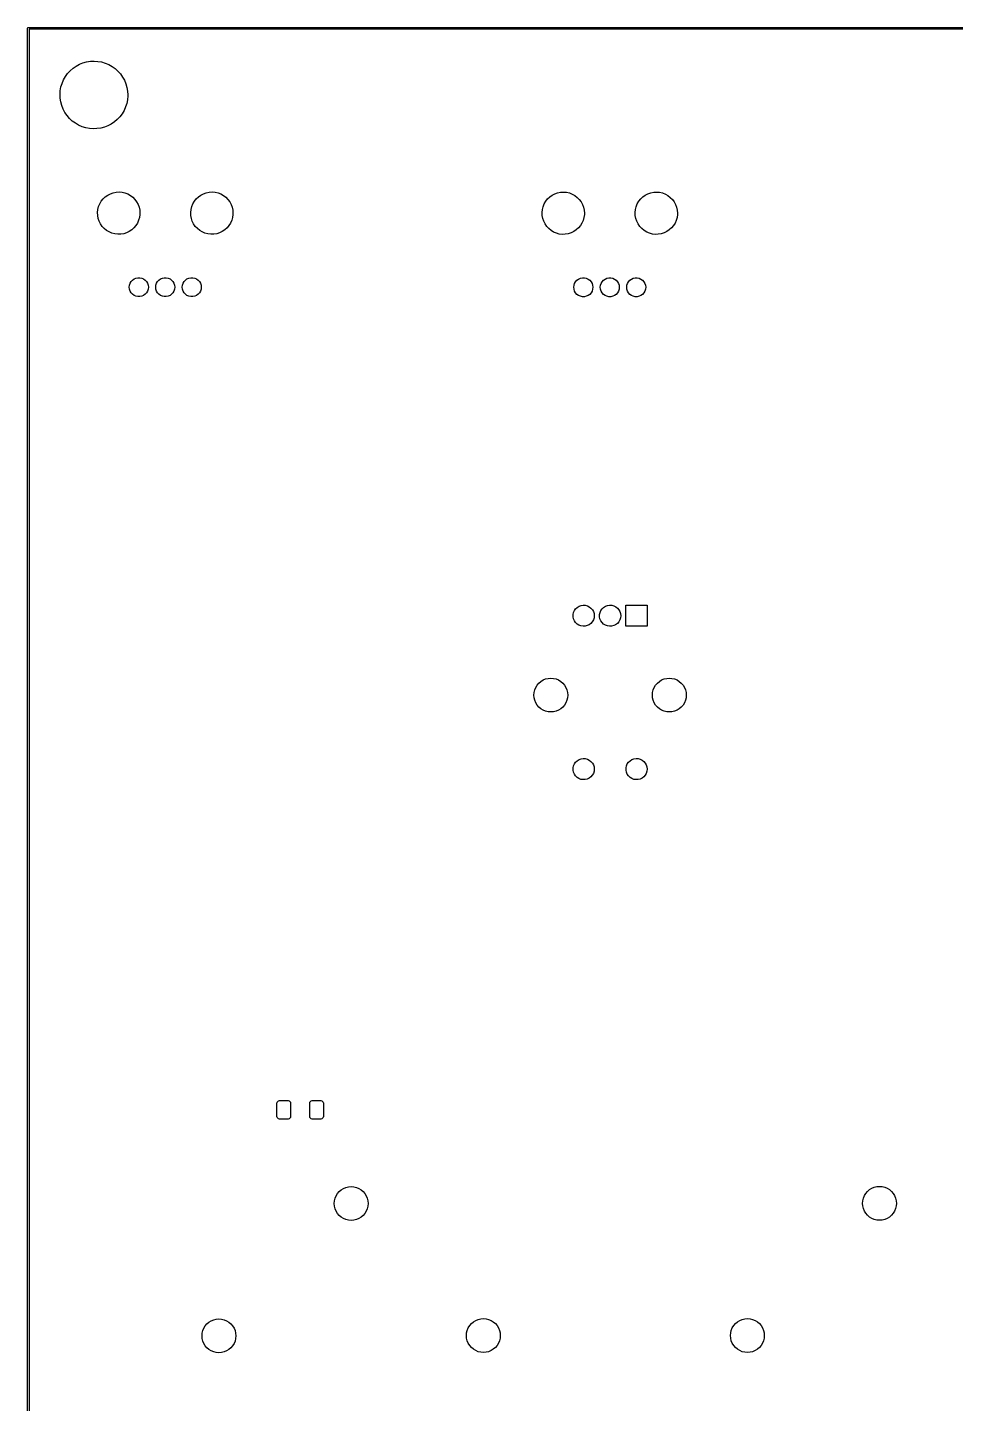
# Model space of a CAD drawing. Extents: x 119 to 479, y -311 to -51.
# Drawn here: x 118.9 to 206.7, y -181 to -50.9 of the extents above; entities that cross this region are included whole.
import ezdxf

# ---------------------------------------------------------------- set-up
doc = ezdxf.new("R2010")
doc.units = 0
doc.layers.add('BLACK', color=7, linetype='CONTINUOUS')

msp = doc.modelspace()

# ---------------------------------------------------------------- linework, layer by layer
at = {"layer": 'BLACK', "linetype": 'CONTINUOUS'}
for p, q in [((118.925, -51), (118.927, -50.9903)), ((118.925, -311), (118.925, -51)), ((118.926, -50.987), (118.928, -50.9841)), ((118.927, -50.9903), (118.926, -50.987)), ((118.928, -50.9841), (118.93, -50.9743)), ((118.93, -50.9743), (118.942, -50.9594)), ((118.942, -50.9594), (118.952, -50.9425)), ((118.952, -50.9425), (118.958, -50.9402)), ((118.958, -50.9402), (118.962, -50.935)), ((118.962, -50.935), (118.982, -50.9317)), ((118.982, -50.9317), (119, -50.925)), ((119, -50.925), (479, -50.925)), ((119.075, -51.075), (119.075, -310.925)), ((478.925, -51.075), (119.075, -51.075)), ((123.23, -54.7784), (123.523, -54.5745)), ((123.523, -54.5745), (123.838, -54.4046)), ((123.838, -54.4046), (124.169, -54.2707)), ((124.169, -54.2707), (124.513, -54.1746)), ((124.513, -54.1746), (124.866, -54.1175)), ((124.866, -54.1175), (125.222, -54.1001)), ((125.222, -54.1001), (125.579, -54.1225)), ((125.579, -54.1225), (125.931, -54.1845)), ((125.931, -54.1845), (126.273, -54.2854)), ((126.273, -54.2854), (126.603, -54.4239)), ((126.603, -54.4239), (126.915, -54.5982)), ((126.915, -54.5982), (127.205, -54.8061)), ((122.193, -56.2055), (122.334, -55.8772)), ((122.334, -55.8772), (122.51, -55.5665)), ((122.51, -55.5665), (122.72, -55.2775)), ((122.72, -55.2775), (122.961, -55.0137)), ((122.961, -55.0137), (123.23, -54.7784)), ((127.205, -54.8061), (127.471, -55.0452)), ((127.471, -55.0452), (127.708, -55.3123)), ((127.708, -55.3123), (127.914, -55.6043)), ((127.914, -55.6043), (128.086, -55.9173)), ((128.086, -55.9173), (128.222, -56.2476)), ((122, -57.2553), (122.025, -56.8989)), ((122.025, -56.8989), (122.09, -56.5475)), ((122.09, -56.5475), (122.193, -56.2055)), ((128.222, -56.2476), (128.32, -56.591)), ((128.32, -56.591), (128.38, -56.9433)), ((128.38, -56.9433), (128.4, -57.3)), ((122.015, -57.6123), (122, -57.2553)), ((122.07, -57.9653), (122.015, -57.6123)), ((122.164, -58.3101), (122.07, -57.9653)), ((122.295, -58.6422), (122.164, -58.3101)), ((128.191, -58.4363), (128.046, -58.7627)), ((128.299, -58.0958), (128.191, -58.4363)), ((128.369, -57.7454), (128.299, -58.0958)), ((128.399, -57.3893), (128.369, -57.7454)), ((128.4, -57.3), (128.399, -57.3893)), ((122.463, -58.9577), (122.295, -58.6422)), ((122.665, -59.2525), (122.463, -58.9577)), ((122.898, -59.5229), (122.665, -59.2525)), ((123.16, -59.7656), (122.898, -59.5229)), ((123.448, -59.9776), (123.16, -59.7656)), ((127.407, -59.6173), (127.135, -59.8489)), ((127.651, -59.3569), (127.407, -59.6173)), ((127.865, -59.0709), (127.651, -59.3569)), ((128.046, -58.7627), (127.865, -59.0709)), ((123.757, -60.1563), (123.448, -59.9776)), ((124.085, -60.2993), (123.757, -60.1563)), ((124.426, -60.4049), (124.085, -60.2993)), ((124.777, -60.4719), (124.426, -60.4049)), ((125.133, -60.4993), (124.777, -60.4719)), ((125.49, -60.4868), (125.133, -60.4993)), ((125.843, -60.4346), (125.49, -60.4868)), ((126.189, -60.3434), (125.843, -60.4346)), ((126.522, -60.2142), (126.189, -60.3434)), ((126.839, -60.0487), (126.522, -60.2142)), ((127.135, -59.8489), (126.839, -60.0487)), ((125.648, -67.852), (125.754, -67.5901)), ((125.754, -67.5901), (125.896, -67.3458)), ((125.896, -67.3458), (126.071, -67.124)), ((126.071, -67.124), (126.275, -66.929)), ((126.275, -66.929), (126.505, -66.7647)), ((126.505, -66.7647), (126.756, -66.6345)), ((126.756, -66.6345), (127.022, -66.5409)), ((127.022, -66.5409), (127.299, -66.4858)), ((127.299, -66.4858), (127.581, -66.4702)), ((127.581, -66.4702), (127.863, -66.4946)), ((127.863, -66.4946), (128.138, -66.5584)), ((128.138, -66.5584), (128.402, -66.6603)), ((128.402, -66.6603), (128.648, -66.7984)), ((128.648, -66.7984), (128.873, -66.9698)), ((128.873, -66.9698), (129.071, -67.1711)), ((129.071, -67.1711), (129.239, -67.3983)), ((129.239, -67.3983), (129.373, -67.647)), ((134.448, -67.852), (134.554, -67.5901)), ((134.554, -67.5901), (134.696, -67.3458)), ((134.696, -67.3458), (134.871, -67.124)), ((134.871, -67.124), (135.075, -66.929)), ((135.075, -66.929), (135.305, -66.7647)), ((135.305, -66.7647), (135.556, -66.6345)), ((135.556, -66.6345), (135.822, -66.5409)), ((135.822, -66.5409), (136.099, -66.4858)), ((136.099, -66.4858), (136.381, -66.4702)), ((136.381, -66.4702), (136.663, -66.4946)), ((136.663, -66.4946), (136.938, -66.5584)), ((136.938, -66.5584), (137.202, -66.6603)), ((137.202, -66.6603), (137.448, -66.7984)), ((137.448, -66.7984), (137.673, -66.9698)), ((137.673, -66.9698), (137.871, -67.1711)), ((137.871, -67.1711), (138.039, -67.3983)), ((138.039, -67.3983), (138.173, -67.647)), ((167.668, -67.862), (167.774, -67.6001)), ((167.774, -67.6001), (167.916, -67.3558)), ((167.916, -67.3558), (168.091, -67.134)), ((168.091, -67.134), (168.295, -66.939)), ((168.295, -66.939), (168.525, -66.7747)), ((168.525, -66.7747), (168.776, -66.6445)), ((168.776, -66.6445), (169.042, -66.5509)), ((169.042, -66.5509), (169.319, -66.4958)), ((169.319, -66.4958), (169.601, -66.4802)), ((169.601, -66.4802), (169.883, -66.5046)), ((169.883, -66.5046), (170.158, -66.5684)), ((170.158, -66.5684), (170.422, -66.6703)), ((170.422, -66.6703), (170.668, -66.8084)), ((170.668, -66.8084), (170.893, -66.9798)), ((170.893, -66.9798), (171.091, -67.1811)), ((171.091, -67.1811), (171.259, -67.4083)), ((171.259, -67.4083), (171.393, -67.657)), ((176.468, -67.862), (176.574, -67.6001)), ((176.574, -67.6001), (176.716, -67.3558)), ((176.716, -67.3558), (176.891, -67.134)), ((176.891, -67.134), (177.095, -66.939)), ((177.095, -66.939), (177.325, -66.7747)), ((177.325, -66.7747), (177.576, -66.6445)), ((177.576, -66.6445), (177.842, -66.5509)), ((177.842, -66.5509), (178.119, -66.4958)), ((178.119, -66.4958), (178.401, -66.4802)), ((178.401, -66.4802), (178.683, -66.5046)), ((178.683, -66.5046), (178.958, -66.5684)), ((178.958, -66.5684), (179.222, -66.6703)), ((179.222, -66.6703), (179.468, -66.8084)), ((179.468, -66.8084), (179.693, -66.9798)), ((179.693, -66.9798), (179.891, -67.1811)), ((179.891, -67.1811), (180.059, -67.4083)), ((180.059, -67.4083), (180.193, -67.657)), ((125.551, -68.4072), (125.58, -68.1261)), ((125.562, -68.6895), (125.551, -68.4072)), ((125.613, -68.9674), (125.562, -68.6895)), ((125.58, -68.1261), (125.648, -67.852)), ((129.373, -67.647), (129.471, -67.912)), ((129.508, -68.8756), (129.432, -69.1475)), ((129.471, -67.912), (129.53, -68.1882)), ((129.546, -68.5956), (129.508, -68.8756)), ((129.53, -68.1882), (129.55, -68.47)), ((129.55, -68.47), (129.546, -68.5956)), ((134.351, -68.4072), (134.38, -68.1261)), ((134.362, -68.6895), (134.351, -68.4072)), ((134.413, -68.9674), (134.362, -68.6895)), ((134.38, -68.1261), (134.448, -67.852)), ((138.173, -67.647), (138.271, -67.912)), ((138.308, -68.8756), (138.232, -69.1475)), ((138.271, -67.912), (138.33, -68.1882)), ((138.346, -68.5956), (138.308, -68.8756)), ((138.33, -68.1882), (138.35, -68.47)), ((138.35, -68.47), (138.346, -68.5956)), ((167.571, -68.4172), (167.6, -68.1361)), ((167.582, -68.6995), (167.571, -68.4172)), ((167.633, -68.9774), (167.582, -68.6995)), ((167.6, -68.1361), (167.668, -67.862)), ((171.393, -67.657), (171.491, -67.922)), ((171.528, -68.8856), (171.452, -69.1575)), ((171.491, -67.922), (171.55, -68.1982)), ((171.566, -68.6056), (171.528, -68.8856)), ((171.55, -68.1982), (171.57, -68.48)), ((171.57, -68.48), (171.566, -68.6056)), ((176.371, -68.4172), (176.4, -68.1361)), ((176.382, -68.6995), (176.371, -68.4172)), ((176.433, -68.9774), (176.382, -68.6995)), ((176.4, -68.1361), (176.468, -67.862)), ((180.193, -67.657), (180.291, -67.922)), ((180.328, -68.8856), (180.252, -69.1575)), ((180.291, -67.922), (180.35, -68.1982)), ((180.366, -68.6056), (180.328, -68.8856)), ((180.35, -68.1982), (180.37, -68.48)), ((180.37, -68.48), (180.366, -68.6056)), ((125.702, -69.2354), (125.613, -68.9674)), ((125.829, -69.4881), (125.702, -69.2354)), ((125.989, -69.7205), (125.829, -69.4881)), ((126.181, -69.9279), (125.989, -69.7205)), ((126.4, -70.1063), (126.181, -69.9279)), ((126.642, -70.252), (126.4, -70.1063)), ((128.541, -70.2073), (128.286, -70.3296)), ((128.776, -70.0503), (128.541, -70.2073)), ((128.986, -69.8618), (128.776, -70.0503)), ((129.168, -69.6456), (128.986, -69.8618)), ((129.318, -69.4059), (129.168, -69.6456)), ((129.432, -69.1475), (129.318, -69.4059)), ((134.502, -69.2354), (134.413, -68.9674)), ((134.629, -69.4881), (134.502, -69.2354)), ((134.789, -69.7205), (134.629, -69.4881)), ((134.981, -69.9279), (134.789, -69.7205)), ((135.2, -70.1063), (134.981, -69.9279)), ((135.442, -70.252), (135.2, -70.1063)), ((137.341, -70.2073), (137.086, -70.3296)), ((137.576, -70.0503), (137.341, -70.2073)), ((137.786, -69.8618), (137.576, -70.0503)), ((137.968, -69.6456), (137.786, -69.8618)), ((138.118, -69.4059), (137.968, -69.6456)), ((138.232, -69.1475), (138.118, -69.4059)), ((167.722, -69.2454), (167.633, -68.9774)), ((167.849, -69.4981), (167.722, -69.2454)), ((168.009, -69.7305), (167.849, -69.4981)), ((168.201, -69.9379), (168.009, -69.7305)), ((168.42, -70.1163), (168.201, -69.9379)), ((168.662, -70.262), (168.42, -70.1163)), ((170.561, -70.2173), (170.306, -70.3396)), ((170.796, -70.0603), (170.561, -70.2173)), ((171.006, -69.8718), (170.796, -70.0603)), ((171.188, -69.6556), (171.006, -69.8718)), ((171.338, -69.4159), (171.188, -69.6556)), ((171.452, -69.1575), (171.338, -69.4159)), ((176.522, -69.2454), (176.433, -68.9774)), ((176.649, -69.4981), (176.522, -69.2454)), ((176.809, -69.7305), (176.649, -69.4981)), ((177.001, -69.9379), (176.809, -69.7305)), ((177.22, -70.1163), (177.001, -69.9379)), ((177.462, -70.262), (177.22, -70.1163)), ((179.361, -70.2173), (179.106, -70.3396)), ((179.596, -70.0603), (179.361, -70.2173)), ((179.806, -69.8718), (179.596, -70.0603)), ((179.988, -69.6556), (179.806, -69.8718)), ((180.138, -69.4159), (179.988, -69.6556)), ((180.252, -69.1575), (180.138, -69.4159)), ((126.902, -70.3622), (126.642, -70.252)), ((127.175, -70.4346), (126.902, -70.3622)), ((127.456, -70.4678), (127.175, -70.4346)), ((127.738, -70.4611), (127.456, -70.4678)), ((128.017, -70.4147), (127.738, -70.4611)), ((128.286, -70.3296), (128.017, -70.4147)), ((135.702, -70.3622), (135.442, -70.252)), ((135.975, -70.4346), (135.702, -70.3622)), ((136.256, -70.4678), (135.975, -70.4346)), ((136.538, -70.4611), (136.256, -70.4678)), ((136.817, -70.4147), (136.538, -70.4611)), ((137.086, -70.3296), (136.817, -70.4147)), ((168.922, -70.3722), (168.662, -70.262)), ((169.195, -70.4446), (168.922, -70.3722)), ((169.476, -70.4778), (169.195, -70.4446)), ((169.758, -70.4711), (169.476, -70.4778)), ((170.037, -70.4247), (169.758, -70.4711)), ((170.306, -70.3396), (170.037, -70.4247)), ((177.722, -70.3722), (177.462, -70.262)), ((177.995, -70.4446), (177.722, -70.3722)), ((178.276, -70.4778), (177.995, -70.4446)), ((178.558, -70.4711), (178.276, -70.4778)), ((178.837, -70.4247), (178.558, -70.4711)), ((179.106, -70.3396), (178.837, -70.4247)), ((128.55, -75.47), (128.57, -75.2829)), ((128.57, -75.2829), (128.628, -75.1039)), ((128.628, -75.1039), (128.722, -74.941)), ((128.722, -74.941), (128.848, -74.8012)), ((128.848, -74.8012), (129, -74.6906)), ((129, -74.6906), (129.172, -74.614)), ((129.172, -74.614), (129.356, -74.5749)), ((129.356, -74.5749), (129.544, -74.5749)), ((129.544, -74.5749), (129.728, -74.614)), ((129.728, -74.614), (129.9, -74.6906)), ((129.9, -74.6906), (130.052, -74.8012)), ((130.052, -74.8012), (130.178, -74.941)), ((130.178, -74.941), (130.272, -75.1039)), ((130.272, -75.1039), (130.33, -75.2829)), ((130.33, -75.2829), (130.35, -75.47)), ((131.05, -75.47), (131.07, -75.2829)), ((131.07, -75.2829), (131.128, -75.1039)), ((131.128, -75.1039), (131.222, -74.941)), ((131.222, -74.941), (131.348, -74.8012)), ((131.348, -74.8012), (131.5, -74.6906)), ((131.5, -74.6906), (131.672, -74.614)), ((131.672, -74.614), (131.856, -74.5749)), ((131.856, -74.5749), (132.044, -74.5749)), ((132.044, -74.5749), (132.228, -74.614)), ((132.228, -74.614), (132.4, -74.6906)), ((132.4, -74.6906), (132.552, -74.8012)), ((132.552, -74.8012), (132.678, -74.941)), ((132.678, -74.941), (132.772, -75.1039)), ((132.772, -75.1039), (132.83, -75.2829)), ((132.83, -75.2829), (132.85, -75.47)), ((133.55, -75.47), (133.57, -75.2829)), ((133.57, -75.2829), (133.628, -75.1039)), ((133.628, -75.1039), (133.722, -74.941)), ((133.722, -74.941), (133.848, -74.8012)), ((133.848, -74.8012), (134, -74.6906)), ((134, -74.6906), (134.172, -74.614)), ((134.172, -74.614), (134.356, -74.5749)), ((134.356, -74.5749), (134.544, -74.5749)), ((134.544, -74.5749), (134.728, -74.614)), ((134.728, -74.614), (134.9, -74.6906)), ((134.9, -74.6906), (135.052, -74.8012)), ((135.052, -74.8012), (135.178, -74.941)), ((135.178, -74.941), (135.272, -75.1039)), ((135.272, -75.1039), (135.33, -75.2829)), ((135.33, -75.2829), (135.35, -75.47)), ((170.57, -75.48), (170.59, -75.2929)), ((170.59, -75.2929), (170.648, -75.1139)), ((170.648, -75.1139), (170.742, -74.951)), ((170.742, -74.951), (170.868, -74.8112)), ((170.868, -74.8112), (171.02, -74.7006)), ((171.02, -74.7006), (171.192, -74.624)), ((171.192, -74.624), (171.376, -74.5849)), ((171.376, -74.5849), (171.564, -74.5849)), ((171.564, -74.5849), (171.748, -74.624)), ((171.748, -74.624), (171.92, -74.7006)), ((171.92, -74.7006), (172.072, -74.8112)), ((172.072, -74.8112), (172.198, -74.951)), ((172.198, -74.951), (172.292, -75.1139)), ((172.292, -75.1139), (172.35, -75.2929)), ((172.35, -75.2929), (172.37, -75.48)), ((173.07, -75.48), (173.09, -75.2929)), ((173.09, -75.2929), (173.148, -75.1139)), ((173.148, -75.1139), (173.242, -74.951)), ((173.242, -74.951), (173.368, -74.8112)), ((173.368, -74.8112), (173.52, -74.7006)), ((173.52, -74.7006), (173.692, -74.624)), ((173.692, -74.624), (173.876, -74.5849)), ((173.876, -74.5849), (174.064, -74.5849)), ((174.064, -74.5849), (174.248, -74.624)), ((174.248, -74.624), (174.42, -74.7006)), ((174.42, -74.7006), (174.572, -74.8112)), ((174.572, -74.8112), (174.698, -74.951)), ((174.698, -74.951), (174.792, -75.1139)), ((174.792, -75.1139), (174.85, -75.2929)), ((174.85, -75.2929), (174.87, -75.48)), ((175.57, -75.48), (175.59, -75.2929)), ((175.59, -75.2929), (175.648, -75.1139)), ((175.648, -75.1139), (175.742, -74.951)), ((175.742, -74.951), (175.868, -74.8112)), ((175.868, -74.8112), (176.02, -74.7006)), ((176.02, -74.7006), (176.192, -74.624)), ((176.192, -74.624), (176.376, -74.5849)), ((176.376, -74.5849), (176.564, -74.5849)), ((176.564, -74.5849), (176.748, -74.624)), ((176.748, -74.624), (176.92, -74.7006)), ((176.92, -74.7006), (177.072, -74.8112)), ((177.072, -74.8112), (177.198, -74.951)), ((177.198, -74.951), (177.292, -75.1139)), ((177.292, -75.1139), (177.35, -75.2929)), ((177.35, -75.2929), (177.37, -75.48)), ((128.57, -75.6571), (128.55, -75.47)), ((128.628, -75.8361), (128.57, -75.6571)), ((128.722, -75.999), (128.628, -75.8361)), ((128.848, -76.1388), (128.722, -75.999)), ((129, -76.2494), (128.848, -76.1388)), ((129.172, -76.326), (129, -76.2494)), ((129.356, -76.3651), (129.172, -76.326)), ((129.544, -76.3651), (129.356, -76.3651)), ((129.728, -76.326), (129.544, -76.3651)), ((129.9, -76.2494), (129.728, -76.326)), ((130.052, -76.1388), (129.9, -76.2494)), ((130.178, -75.999), (130.052, -76.1388)), ((130.272, -75.8361), (130.178, -75.999)), ((130.33, -75.6571), (130.272, -75.8361)), ((130.35, -75.47), (130.33, -75.6571)), ((131.07, -75.6571), (131.05, -75.47)), ((131.128, -75.8361), (131.07, -75.6571)), ((131.222, -75.999), (131.128, -75.8361)), ((131.348, -76.1388), (131.222, -75.999)), ((131.5, -76.2494), (131.348, -76.1388)), ((131.672, -76.326), (131.5, -76.2494)), ((131.856, -76.3651), (131.672, -76.326)), ((132.044, -76.3651), (131.856, -76.3651)), ((132.228, -76.326), (132.044, -76.3651)), ((132.4, -76.2494), (132.228, -76.326)), ((132.552, -76.1388), (132.4, -76.2494)), ((132.678, -75.999), (132.552, -76.1388)), ((132.772, -75.8361), (132.678, -75.999)), ((132.83, -75.6571), (132.772, -75.8361)), ((132.85, -75.47), (132.83, -75.6571)), ((133.57, -75.6571), (133.55, -75.47)), ((133.628, -75.8361), (133.57, -75.6571)), ((133.722, -75.999), (133.628, -75.8361)), ((133.848, -76.1388), (133.722, -75.999)), ((134, -76.2494), (133.848, -76.1388)), ((134.172, -76.326), (134, -76.2494)), ((134.356, -76.3651), (134.172, -76.326)), ((134.544, -76.3651), (134.356, -76.3651)), ((134.728, -76.326), (134.544, -76.3651)), ((134.9, -76.2494), (134.728, -76.326)), ((135.052, -76.1388), (134.9, -76.2494)), ((135.178, -75.999), (135.052, -76.1388)), ((135.272, -75.8361), (135.178, -75.999)), ((135.33, -75.6571), (135.272, -75.8361)), ((135.35, -75.47), (135.33, -75.6571)), ((170.59, -75.6671), (170.57, -75.48)), ((170.648, -75.8461), (170.59, -75.6671)), ((170.742, -76.009), (170.648, -75.8461)), ((170.868, -76.1488), (170.742, -76.009)), ((171.02, -76.2594), (170.868, -76.1488)), ((171.192, -76.336), (171.02, -76.2594)), ((171.376, -76.3751), (171.192, -76.336)), ((171.564, -76.3751), (171.376, -76.3751)), ((171.748, -76.336), (171.564, -76.3751)), ((171.92, -76.2594), (171.748, -76.336)), ((172.072, -76.1488), (171.92, -76.2594)), ((172.198, -76.009), (172.072, -76.1488)), ((172.292, -75.8461), (172.198, -76.009)), ((172.35, -75.6671), (172.292, -75.8461)), ((172.37, -75.48), (172.35, -75.6671)), ((173.09, -75.6671), (173.07, -75.48)), ((173.148, -75.8461), (173.09, -75.6671)), ((173.242, -76.009), (173.148, -75.8461)), ((173.368, -76.1488), (173.242, -76.009)), ((173.52, -76.2594), (173.368, -76.1488)), ((173.692, -76.336), (173.52, -76.2594)), ((173.876, -76.3751), (173.692, -76.336)), ((174.064, -76.3751), (173.876, -76.3751)), ((174.248, -76.336), (174.064, -76.3751)), ((174.42, -76.2594), (174.248, -76.336)), ((174.572, -76.1488), (174.42, -76.2594)), ((174.698, -76.009), (174.572, -76.1488)), ((174.792, -75.8461), (174.698, -76.009)), ((174.85, -75.6671), (174.792, -75.8461)), ((174.87, -75.48), (174.85, -75.6671)), ((175.59, -75.6671), (175.57, -75.48)), ((175.648, -75.8461), (175.59, -75.6671)), ((175.742, -76.009), (175.648, -75.8461)), ((175.868, -76.1488), (175.742, -76.009)), ((176.02, -76.2594), (175.868, -76.1488)), ((176.192, -76.336), (176.02, -76.2594)), ((176.376, -76.3751), (176.192, -76.336)), ((176.564, -76.3751), (176.376, -76.3751)), ((176.748, -76.336), (176.564, -76.3751)), ((176.92, -76.2594), (176.748, -76.336)), ((177.072, -76.1488), (176.92, -76.2594)), ((177.198, -76.009), (177.072, -76.1488)), ((177.292, -75.8461), (177.198, -76.009)), ((177.35, -75.6671), (177.292, -75.8461)), ((177.37, -75.48), (177.35, -75.6671)), ((170.505, -106.425), (170.547, -106.228)), ((170.505, -106.628), (170.505, -106.425)), ((170.545, -106.826), (170.505, -106.628)), ((170.547, -106.228), (170.627, -106.042)), ((170.627, -106.042), (170.743, -105.877)), ((170.743, -105.877), (170.89, -105.738)), ((170.89, -105.738), (171.062, -105.631)), ((171.062, -105.631), (171.251, -105.561)), ((171.251, -105.561), (171.451, -105.531)), ((171.451, -105.531), (171.653, -105.542)), ((171.653, -105.542), (171.849, -105.593)), ((171.849, -105.593), (172.03, -105.682)), ((172.03, -105.682), (172.19, -105.806)), ((172.19, -105.806), (172.321, -105.959)), ((172.321, -105.959), (172.419, -106.136)), ((172.419, -106.136), (172.48, -106.329)), ((172.5, -106.537), (172.478, -106.738)), ((172.48, -106.329), (172.5, -106.53)), ((172.5, -106.53), (172.5, -106.537)), ((173.005, -106.425), (173.047, -106.228)), ((173.005, -106.628), (173.005, -106.425)), ((173.045, -106.826), (173.005, -106.628)), ((173.047, -106.228), (173.127, -106.042)), ((173.127, -106.042), (173.243, -105.877)), ((173.243, -105.877), (173.39, -105.738)), ((173.39, -105.738), (173.562, -105.631)), ((173.562, -105.631), (173.751, -105.561)), ((173.751, -105.561), (173.951, -105.531)), ((173.951, -105.531), (174.153, -105.542)), ((174.153, -105.542), (174.349, -105.593)), ((174.349, -105.593), (174.53, -105.682)), ((174.53, -105.682), (174.69, -105.806)), ((174.69, -105.806), (174.821, -105.959)), ((174.821, -105.959), (174.919, -106.136)), ((174.919, -106.136), (174.98, -106.329)), ((175, -106.537), (174.978, -106.738)), ((174.98, -106.329), (175, -106.53)), ((175, -106.53), (175, -106.537)), ((175.5, -107.53), (175.5, -105.53)), ((175.5, -105.53), (177.5, -105.53)), ((177.5, -105.53), (177.5, -107.53)), ((170.624, -107.012), (170.545, -106.826)), ((170.738, -107.178), (170.624, -107.012)), ((170.884, -107.318), (170.738, -107.178)), ((171.055, -107.426), (170.884, -107.318)), ((171.245, -107.497), (171.055, -107.426)), ((171.444, -107.528), (171.245, -107.497)), ((171.646, -107.519), (171.444, -107.528)), ((171.842, -107.47), (171.646, -107.519)), ((172.024, -107.382), (171.842, -107.47)), ((172.185, -107.259), (172.024, -107.382)), ((172.317, -107.106), (172.185, -107.259)), ((172.416, -106.93), (172.317, -107.106)), ((172.478, -106.738), (172.416, -106.93)), ((173.124, -107.012), (173.045, -106.826)), ((173.238, -107.178), (173.124, -107.012)), ((173.384, -107.318), (173.238, -107.178)), ((173.555, -107.426), (173.384, -107.318)), ((173.745, -107.497), (173.555, -107.426)), ((173.944, -107.528), (173.745, -107.497)), ((174.146, -107.519), (173.944, -107.528)), ((174.342, -107.47), (174.146, -107.519)), ((174.524, -107.382), (174.342, -107.47)), ((174.685, -107.259), (174.524, -107.382)), ((174.817, -107.106), (174.685, -107.259)), ((174.916, -106.93), (174.817, -107.106)), ((174.978, -106.738), (174.916, -106.93)), ((177.5, -107.53), (175.5, -107.53)), ((166.974, -113.304), (167.106, -113.09)), ((167.106, -113.09), (167.269, -112.899)), ((167.269, -112.899), (167.46, -112.736)), ((167.46, -112.736), (167.674, -112.604)), ((167.674, -112.604), (167.906, -112.508)), ((167.906, -112.508), (168.15, -112.45)), ((168.15, -112.45), (168.4, -112.43)), ((168.4, -112.43), (168.65, -112.45)), ((168.65, -112.45), (168.894, -112.508)), ((168.894, -112.508), (169.126, -112.604)), ((169.126, -112.604), (169.34, -112.736)), ((169.34, -112.736), (169.531, -112.899)), ((169.531, -112.899), (169.694, -113.09)), ((169.694, -113.09), (169.826, -113.304)), ((178.174, -113.304), (178.306, -113.09)), ((178.306, -113.09), (178.469, -112.899)), ((178.469, -112.899), (178.66, -112.736)), ((178.66, -112.736), (178.874, -112.604)), ((178.874, -112.604), (179.106, -112.508)), ((179.106, -112.508), (179.35, -112.45)), ((179.35, -112.45), (179.6, -112.43)), ((179.6, -112.43), (179.85, -112.45)), ((179.85, -112.45), (180.094, -112.508)), ((180.094, -112.508), (180.326, -112.604)), ((180.326, -112.604), (180.54, -112.736)), ((180.54, -112.736), (180.731, -112.899)), ((180.731, -112.899), (180.894, -113.09)), ((180.894, -113.09), (181.026, -113.304)), ((166.8, -114.03), (166.82, -113.78)), ((166.82, -114.28), (166.8, -114.03)), ((166.82, -113.78), (166.878, -113.536)), ((166.878, -114.524), (166.82, -114.28)), ((166.878, -113.536), (166.974, -113.304)), ((169.826, -113.304), (169.922, -113.536)), ((169.922, -113.536), (169.98, -113.78)), ((169.98, -114.28), (169.922, -114.524)), ((169.98, -113.78), (170, -114.03)), ((170, -114.03), (169.98, -114.28)), ((178, -114.03), (178.02, -113.78)), ((178.02, -114.28), (178, -114.03)), ((178.02, -113.78), (178.078, -113.536)), ((178.078, -114.524), (178.02, -114.28)), ((178.078, -113.536), (178.174, -113.304)), ((181.026, -113.304), (181.122, -113.536)), ((181.122, -113.536), (181.18, -113.78)), ((181.18, -114.28), (181.122, -114.524)), ((181.18, -113.78), (181.2, -114.03)), ((181.2, -114.03), (181.18, -114.28)), ((166.974, -114.756), (166.878, -114.524)), ((167.106, -114.97), (166.974, -114.756)), ((167.269, -115.161), (167.106, -114.97)), ((167.46, -115.324), (167.269, -115.161)), ((167.674, -115.456), (167.46, -115.324)), ((167.906, -115.552), (167.674, -115.456)), ((168.15, -115.61), (167.906, -115.552)), ((168.4, -115.63), (168.15, -115.61)), ((168.65, -115.61), (168.4, -115.63)), ((168.894, -115.552), (168.65, -115.61)), ((169.126, -115.456), (168.894, -115.552)), ((169.34, -115.324), (169.126, -115.456)), ((169.531, -115.161), (169.34, -115.324)), ((169.694, -114.97), (169.531, -115.161)), ((169.826, -114.756), (169.694, -114.97)), ((169.922, -114.524), (169.826, -114.756)), ((178.174, -114.756), (178.078, -114.524)), ((178.306, -114.97), (178.174, -114.756)), ((178.469, -115.161), (178.306, -114.97)), ((178.66, -115.324), (178.469, -115.161)), ((178.874, -115.456), (178.66, -115.324)), ((179.106, -115.552), (178.874, -115.456)), ((179.35, -115.61), (179.106, -115.552)), ((179.6, -115.63), (179.35, -115.61)), ((179.85, -115.61), (179.6, -115.63)), ((180.094, -115.552), (179.85, -115.61)), ((180.326, -115.456), (180.094, -115.552)), ((180.54, -115.324), (180.326, -115.456)), ((180.731, -115.161), (180.54, -115.324)), ((180.894, -114.97), (180.731, -115.161)), ((181.026, -114.756), (180.894, -114.97)), ((181.122, -114.524), (181.026, -114.756)), ((170.505, -120.925), (170.547, -120.728)), ((170.505, -121.128), (170.505, -120.925)), ((170.547, -120.728), (170.627, -120.542)), ((170.627, -120.542), (170.743, -120.377)), ((170.743, -120.377), (170.89, -120.238)), ((170.89, -120.238), (171.062, -120.131)), ((171.062, -120.131), (171.251, -120.061)), ((171.251, -120.061), (171.451, -120.031)), ((171.451, -120.031), (171.653, -120.042)), ((171.653, -120.042), (171.849, -120.093)), ((171.849, -120.093), (172.03, -120.182)), ((172.03, -120.182), (172.19, -120.306)), ((172.19, -120.306), (172.321, -120.459)), ((172.321, -120.459), (172.419, -120.636)), ((172.419, -120.636), (172.48, -120.829)), ((172.48, -120.829), (172.5, -121.03)), ((175.505, -120.925), (175.547, -120.728)), ((175.505, -121.128), (175.505, -120.925)), ((175.547, -120.728), (175.627, -120.542)), ((175.627, -120.542), (175.743, -120.377)), ((175.743, -120.377), (175.89, -120.238)), ((175.89, -120.238), (176.062, -120.131)), ((176.062, -120.131), (176.251, -120.061)), ((176.251, -120.061), (176.451, -120.031)), ((176.451, -120.031), (176.653, -120.042)), ((176.653, -120.042), (176.849, -120.093)), ((176.849, -120.093), (177.03, -120.182)), ((177.03, -120.182), (177.19, -120.306)), ((177.19, -120.306), (177.321, -120.459)), ((177.321, -120.459), (177.419, -120.636)), ((177.419, -120.636), (177.48, -120.829)), ((177.48, -120.829), (177.5, -121.03)), ((170.545, -121.326), (170.505, -121.128)), ((170.624, -121.512), (170.545, -121.326)), ((170.738, -121.678), (170.624, -121.512)), ((170.884, -121.818), (170.738, -121.678)), ((171.055, -121.926), (170.884, -121.818)), ((171.245, -121.997), (171.055, -121.926)), ((171.444, -122.028), (171.245, -121.997)), ((171.646, -122.019), (171.444, -122.028)), ((171.842, -121.97), (171.646, -122.019)), ((172.024, -121.882), (171.842, -121.97)), ((172.185, -121.759), (172.024, -121.882)), ((172.317, -121.606), (172.185, -121.759)), ((172.416, -121.43), (172.317, -121.606)), ((172.478, -121.238), (172.416, -121.43)), ((172.5, -121.037), (172.478, -121.238)), ((172.5, -121.03), (172.5, -121.037)), ((175.545, -121.326), (175.505, -121.128)), ((175.624, -121.512), (175.545, -121.326)), ((175.738, -121.678), (175.624, -121.512)), ((175.884, -121.818), (175.738, -121.678)), ((176.055, -121.926), (175.884, -121.818)), ((176.245, -121.997), (176.055, -121.926)), ((176.444, -122.028), (176.245, -121.997)), ((176.646, -122.019), (176.444, -122.028)), ((176.842, -121.97), (176.646, -122.019)), ((177.024, -121.882), (176.842, -121.97)), ((177.185, -121.759), (177.024, -121.882)), ((177.317, -121.606), (177.185, -121.759)), ((177.416, -121.43), (177.317, -121.606)), ((177.478, -121.238), (177.416, -121.43)), ((177.5, -121.037), (177.478, -121.238)), ((177.5, -121.03), (177.5, -121.037)), ((142.5, -152.615), (142.519, -152.519)), ((142.5, -153.865), (142.5, -152.615)), ((142.519, -152.519), (142.573, -152.438)), ((142.573, -152.438), (142.654, -152.384)), ((142.654, -152.384), (142.75, -152.365)), ((142.75, -152.365), (143.55, -152.365)), ((143.55, -152.365), (143.646, -152.384)), ((143.646, -152.384), (143.727, -152.438)), ((143.727, -152.438), (143.781, -152.519)), ((143.781, -152.519), (143.8, -152.615)), ((143.8, -152.615), (143.8, -153.865)), ((145.6, -152.615), (145.619, -152.519)), ((145.6, -153.865), (145.6, -152.615)), ((145.619, -152.519), (145.673, -152.438)), ((145.673, -152.438), (145.754, -152.384)), ((145.754, -152.384), (145.85, -152.365)), ((145.85, -152.365), (146.65, -152.365)), ((146.65, -152.365), (146.746, -152.384)), ((146.746, -152.384), (146.827, -152.438)), ((146.827, -152.438), (146.881, -152.519)), ((146.881, -152.519), (146.9, -152.615)), ((146.9, -152.615), (146.9, -153.865)), ((142.519, -153.961), (142.5, -153.865)), ((142.573, -154.042), (142.519, -153.961)), ((142.654, -154.096), (142.573, -154.042)), ((142.75, -154.115), (142.654, -154.096)), ((143.55, -154.115), (142.75, -154.115)), ((143.646, -154.096), (143.55, -154.115)), ((143.727, -154.042), (143.646, -154.096)), ((143.781, -153.961), (143.727, -154.042)), ((143.8, -153.865), (143.781, -153.961)), ((145.619, -153.961), (145.6, -153.865)), ((145.673, -154.042), (145.619, -153.961)), ((145.754, -154.096), (145.673, -154.042)), ((145.85, -154.115), (145.754, -154.096)), ((146.65, -154.115), (145.85, -154.115)), ((146.746, -154.096), (146.65, -154.115)), ((146.827, -154.042), (146.746, -154.096)), ((146.881, -153.961), (146.827, -154.042)), ((146.9, -153.865), (146.881, -153.961)), ((148.094, -161.364), (148.226, -161.15)), ((148.226, -161.15), (148.389, -160.959)), ((148.389, -160.959), (148.58, -160.796)), ((148.58, -160.796), (148.794, -160.664)), ((148.794, -160.664), (149.026, -160.568)), ((149.026, -160.568), (149.27, -160.51)), ((149.27, -160.51), (149.52, -160.49)), ((149.52, -160.49), (149.77, -160.51)), ((149.77, -160.51), (150.014, -160.568)), ((150.014, -160.568), (150.246, -160.664)), ((150.246, -160.664), (150.46, -160.796)), ((150.46, -160.796), (150.651, -160.959)), ((150.651, -160.959), (150.814, -161.15)), ((150.814, -161.15), (150.946, -161.364)), ((198.044, -161.354), (198.176, -161.14)), ((198.176, -161.14), (198.339, -160.949)), ((198.339, -160.949), (198.53, -160.786)), ((198.53, -160.786), (198.744, -160.654)), ((198.744, -160.654), (198.976, -160.558)), ((198.976, -160.558), (199.22, -160.5)), ((199.22, -160.5), (199.47, -160.48)), ((199.47, -160.48), (199.72, -160.5)), ((199.72, -160.5), (199.964, -160.558)), ((199.964, -160.558), (200.196, -160.654)), ((200.196, -160.654), (200.41, -160.786)), ((200.41, -160.786), (200.601, -160.949)), ((200.601, -160.949), (200.764, -161.14)), ((200.764, -161.14), (200.896, -161.354)), ((147.92, -162.09), (147.94, -161.84)), ((147.94, -162.34), (147.92, -162.09)), ((147.94, -161.84), (147.998, -161.596)), ((147.998, -162.584), (147.94, -162.34)), ((147.998, -161.596), (148.094, -161.364)), ((148.094, -162.816), (147.998, -162.584)), ((150.946, -161.364), (151.042, -161.596)), ((151.042, -162.584), (150.946, -162.816)), ((151.042, -161.596), (151.1, -161.84)), ((151.1, -162.34), (151.042, -162.584)), ((151.1, -161.84), (151.12, -162.09)), ((151.12, -162.09), (151.1, -162.34)), ((197.87, -162.08), (197.89, -161.83)), ((197.89, -162.33), (197.87, -162.08)), ((197.89, -161.83), (197.948, -161.586)), ((197.948, -162.574), (197.89, -162.33)), ((197.948, -161.586), (198.044, -161.354)), ((198.044, -162.806), (197.948, -162.574)), ((200.896, -161.354), (200.992, -161.586)), ((200.992, -162.574), (200.896, -162.806)), ((200.992, -161.586), (201.05, -161.83)), ((201.05, -162.33), (200.992, -162.574)), ((201.05, -161.83), (201.07, -162.08)), ((201.07, -162.08), (201.05, -162.33)), ((148.226, -163.03), (148.094, -162.816)), ((148.389, -163.221), (148.226, -163.03)), ((148.58, -163.384), (148.389, -163.221)), ((148.794, -163.516), (148.58, -163.384)), ((149.026, -163.612), (148.794, -163.516)), ((149.27, -163.67), (149.026, -163.612)), ((149.52, -163.69), (149.27, -163.67)), ((149.77, -163.67), (149.52, -163.69)), ((150.014, -163.612), (149.77, -163.67)), ((150.246, -163.516), (150.014, -163.612)), ((150.46, -163.384), (150.246, -163.516)), ((150.651, -163.221), (150.46, -163.384)), ((150.814, -163.03), (150.651, -163.221)), ((150.946, -162.816), (150.814, -163.03)), ((198.176, -163.02), (198.044, -162.806)), ((198.339, -163.211), (198.176, -163.02)), ((198.53, -163.374), (198.339, -163.211)), ((198.744, -163.506), (198.53, -163.374)), ((198.976, -163.602), (198.744, -163.506)), ((199.22, -163.66), (198.976, -163.602)), ((199.47, -163.68), (199.22, -163.66)), ((199.72, -163.66), (199.47, -163.68)), ((199.964, -163.602), (199.72, -163.66)), ((200.196, -163.506), (199.964, -163.602)), ((200.41, -163.374), (200.196, -163.506)), ((200.601, -163.211), (200.41, -163.374)), ((200.764, -163.02), (200.601, -163.211)), ((200.896, -162.806), (200.764, -163.02)), ((161.77, -173), (162.02, -172.98)), ((162.02, -172.98), (162.27, -173)), ((186.73, -173), (186.98, -172.98)), ((186.98, -172.98), (187.23, -173)), ((135.44, -174.35), (135.498, -174.106)), ((135.498, -174.106), (135.594, -173.874)), ((135.594, -173.874), (135.726, -173.66)), ((135.726, -173.66), (135.889, -173.469)), ((135.889, -173.469), (136.08, -173.306)), ((136.08, -173.306), (136.294, -173.174)), ((136.294, -173.174), (136.526, -173.078)), ((136.526, -173.078), (136.77, -173.02)), ((136.77, -173.02), (137.02, -173)), ((137.02, -173), (137.27, -173.02)), ((137.27, -173.02), (137.514, -173.078)), ((137.514, -173.078), (137.746, -173.174)), ((137.746, -173.174), (137.96, -173.306)), ((137.96, -173.306), (138.151, -173.469)), ((138.151, -173.469), (138.314, -173.66)), ((138.314, -173.66), (138.446, -173.874)), ((138.446, -173.874), (138.542, -174.106)), ((138.542, -174.106), (138.6, -174.35)), ((160.44, -174.33), (160.498, -174.086)), ((160.498, -174.086), (160.594, -173.854)), ((160.594, -173.854), (160.726, -173.64)), ((160.726, -173.64), (160.889, -173.449)), ((160.889, -173.449), (161.08, -173.286)), ((161.08, -173.286), (161.294, -173.154)), ((161.294, -173.154), (161.526, -173.058)), ((161.526, -173.058), (161.77, -173)), ((162.27, -173), (162.514, -173.058)), ((162.514, -173.058), (162.746, -173.154)), ((162.746, -173.154), (162.96, -173.286)), ((162.96, -173.286), (163.151, -173.449)), ((163.151, -173.449), (163.314, -173.64)), ((163.314, -173.64), (163.446, -173.854)), ((163.446, -173.854), (163.542, -174.086)), ((163.542, -174.086), (163.6, -174.33)), ((185.4, -174.33), (185.458, -174.086)), ((185.458, -174.086), (185.554, -173.854)), ((185.554, -173.854), (185.686, -173.64)), ((185.686, -173.64), (185.849, -173.449)), ((185.849, -173.449), (186.04, -173.286)), ((186.04, -173.286), (186.254, -173.154)), ((186.254, -173.154), (186.486, -173.058)), ((186.486, -173.058), (186.73, -173)), ((187.23, -173), (187.474, -173.058)), ((187.474, -173.058), (187.706, -173.154)), ((187.706, -173.154), (187.92, -173.286)), ((187.92, -173.286), (188.111, -173.449)), ((188.111, -173.449), (188.274, -173.64)), ((188.274, -173.64), (188.406, -173.854)), ((188.406, -173.854), (188.502, -174.086)), ((188.502, -174.086), (188.56, -174.33)), ((135.42, -174.6), (135.44, -174.35)), ((135.44, -174.85), (135.42, -174.6)), ((135.498, -175.094), (135.44, -174.85)), ((135.594, -175.326), (135.498, -175.094)), ((135.726, -175.54), (135.594, -175.326)), ((135.889, -175.731), (135.726, -175.54)), ((138.314, -175.54), (138.151, -175.731)), ((138.446, -175.326), (138.314, -175.54)), ((138.542, -175.094), (138.446, -175.326)), ((138.6, -174.85), (138.542, -175.094)), ((138.6, -174.35), (138.62, -174.6)), ((138.62, -174.6), (138.6, -174.85)), ((160.42, -174.58), (160.44, -174.33)), ((160.44, -174.83), (160.42, -174.58)), ((160.498, -175.074), (160.44, -174.83)), ((160.594, -175.306), (160.498, -175.074)), ((160.726, -175.52), (160.594, -175.306)), ((160.889, -175.711), (160.726, -175.52)), ((163.314, -175.52), (163.151, -175.711)), ((163.446, -175.306), (163.314, -175.52)), ((163.542, -175.074), (163.446, -175.306)), ((163.6, -174.83), (163.542, -175.074)), ((163.6, -174.33), (163.62, -174.58)), ((163.62, -174.58), (163.6, -174.83)), ((185.38, -174.58), (185.4, -174.33)), ((185.4, -174.83), (185.38, -174.58)), ((185.458, -175.074), (185.4, -174.83)), ((185.554, -175.306), (185.458, -175.074)), ((185.686, -175.52), (185.554, -175.306)), ((185.849, -175.711), (185.686, -175.52)), ((188.274, -175.52), (188.111, -175.711)), ((188.406, -175.306), (188.274, -175.52)), ((188.502, -175.074), (188.406, -175.306)), ((188.56, -174.83), (188.502, -175.074)), ((188.56, -174.33), (188.58, -174.58)), ((188.58, -174.58), (188.56, -174.83)), ((136.08, -175.894), (135.889, -175.731)), ((136.294, -176.026), (136.08, -175.894)), ((136.526, -176.122), (136.294, -176.026)), ((136.77, -176.18), (136.526, -176.122)), ((137.02, -176.2), (136.77, -176.18)), ((137.27, -176.18), (137.02, -176.2)), ((137.514, -176.122), (137.27, -176.18)), ((137.746, -176.026), (137.514, -176.122)), ((137.96, -175.894), (137.746, -176.026)), ((138.151, -175.731), (137.96, -175.894)), ((161.08, -175.874), (160.889, -175.711)), ((161.294, -176.006), (161.08, -175.874)), ((161.526, -176.102), (161.294, -176.006)), ((161.77, -176.16), (161.526, -176.102)), ((162.02, -176.18), (161.77, -176.16)), ((162.27, -176.16), (162.02, -176.18)), ((162.514, -176.102), (162.27, -176.16)), ((162.746, -176.006), (162.514, -176.102)), ((162.96, -175.874), (162.746, -176.006)), ((163.151, -175.711), (162.96, -175.874)), ((186.04, -175.874), (185.849, -175.711)), ((186.254, -176.006), (186.04, -175.874)), ((186.486, -176.102), (186.254, -176.006)), ((186.73, -176.16), (186.486, -176.102)), ((186.98, -176.18), (186.73, -176.16)), ((187.23, -176.16), (186.98, -176.18)), ((187.474, -176.102), (187.23, -176.16)), ((187.706, -176.006), (187.474, -176.102)), ((187.92, -175.874), (187.706, -176.006)), ((188.111, -175.711), (187.92, -175.874))]:
    msp.add_line(p, q, dxfattribs=at)

doc.saveas('drawing.dxf')
